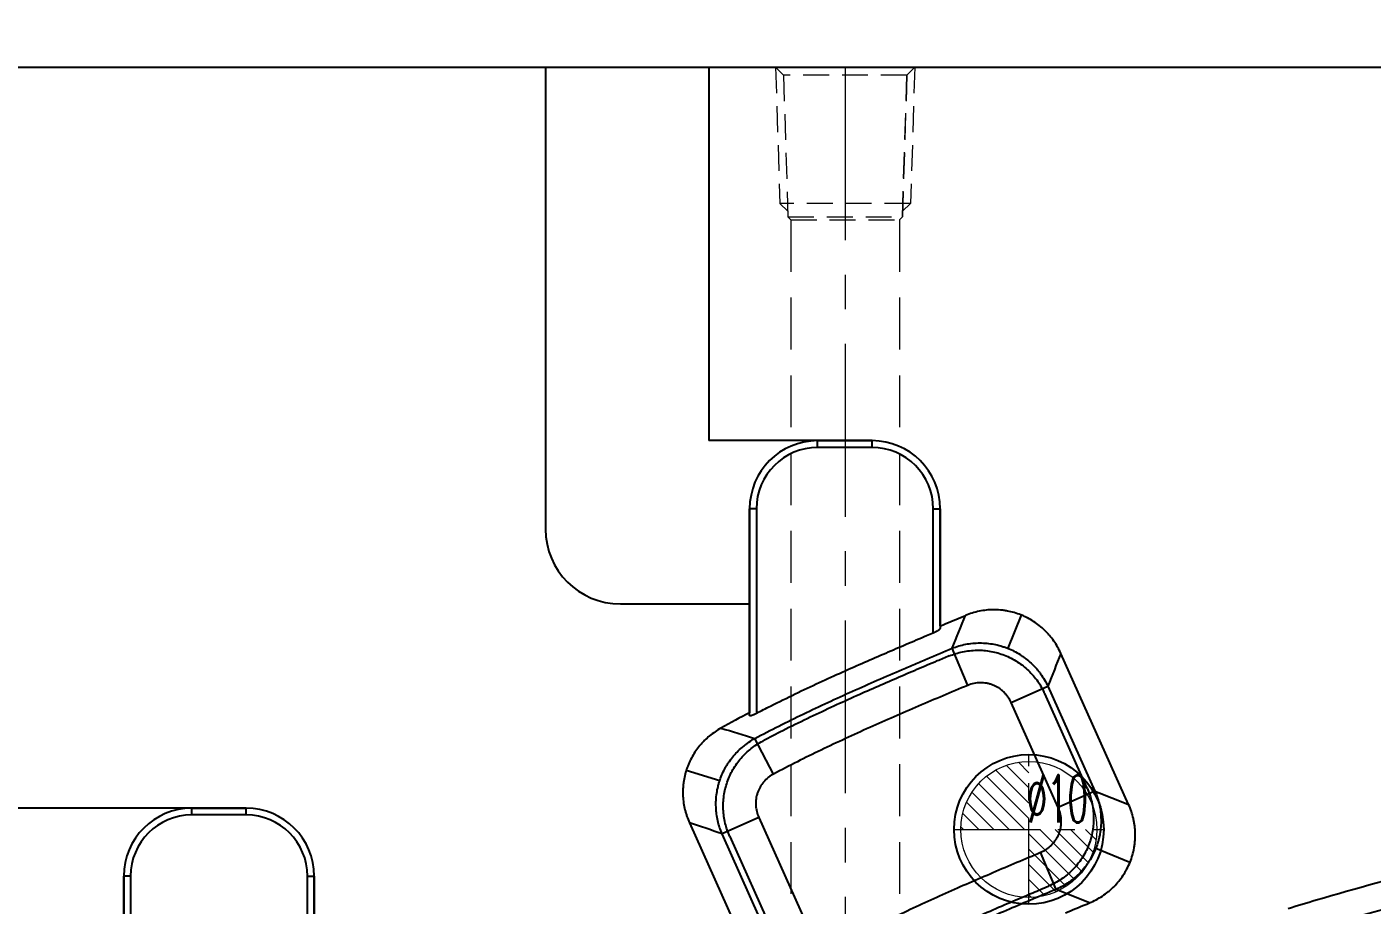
# Model space of a CAD drawing. Header units: millimetres. Extents: x 2519 to 3162, y 2051 to 2506.
# Drawn here: x 2673.3 to 2772.1, y 2328 to 2392.5 of the extents above; entities that cross this region are included whole.
import ezdxf
from ezdxf.enums import TextEntityAlignment as Align
from ezdxf.lldxf.tags import DXFTag

# ---------------------------------------------------------------- set-up
doc = ezdxf.new("R2010")
doc.units = ezdxf.units.MM
doc.linetypes.add('CENTER', pattern=[50.8, 31.75, -6.35, 6.35, -6.35])
doc.linetypes.add('HIDDEN', pattern=[9.525, 6.35, -3.175])
doc.layers.add('20', color=7, linetype='Continuous', true_color=0xffffff)
for name, color, linetype, lineweight in [('cool', 153, 'HIDDEN', 9), ('dim', 82, 'Continuous', 9), ('epin', 13, 'Continuous', 9)]:
    doc.layers.add(name, color=color, linetype=linetype, lineweight=lineweight)
doc.styles.add('Capful-A', font='')
doc.styles.add('TXT05', font='txt.shx', dxfattribs={"width": 0.5, "bigfont": 'gbcbig.shx'})
doc.styles.get('Capful-A').set_extended_font_data('Microsoft YaHei')
tags = doc.linetypes.add('DASHED', pattern=[25.72, 12.86, -12.86]).pattern_tags.tags
tags[6:7] = [DXFTag(74, 4), DXFTag(75, 0), DXFTag(340, '0'), DXFTag(46, 0.0), DXFTag(50, 0.0), DXFTag(44, 0.0), DXFTag(45, 0.0)]
tags[4:5] = [DXFTag(74, 4), DXFTag(75, 0), DXFTag(340, '0'), DXFTag(46, 0.0), DXFTag(50, 0.0), DXFTag(44, 0.0), DXFTag(45, 0.0)]
doc.dimstyles.new('Capful-A-2.5', dxfattribs={"dimscale": 2.5, "dimtxt": 2.5, "dimasz": 2.5, "dimexe": 1.5, "dimexo": 1, "dimgap": 1.5, "dimtad": 0, "dimdsep": 46, "dimtxsty": 'Capful-A', "dimcen": 0, "dimclrt": 2, "dimazin": 2, "dimtfac": 1, "dimtmove": 0, "dimatfit": 3, "dimfxl": 0, "dimtolj": 1, "dimtzin": 0, "dimarcsym": 0})

# ---------------------------------------------------------------- blocks, each defined once
blk = doc.blocks.new('cool_jt_f11')
at = {"layer": 'cool', "ltscale": 0.3}
for p, q in [((0, 5.114), (0.581, 4.533)), ((0, 5.114), (10, 4.802)), ((0.581, 4.533), (0.581, -4.533)), ((11, 4.207), (0.581, 4.533)), ((0.581, 4.533), (11, 4.207)), ((10, 4.802), (10.581, 4.221)), ((10, 4.802), (10, -4.802)), ((11.207, 4), (11, 4.207)), ((11, -4.207), (11, 4.207)), ((11.207, -4), (11.207, 4)), ((0.581, -4.533), (0, -5.114)), ((0, -5.114), (10, -4.802)), ((0.581, -4.533), (11, -4.207)), ((10, -4.802), (10.581, -4.22)), ((11, -4.207), (11.207, -4))]:
    blk.add_line(p, q, dxfattribs=at)
blk = doc.blocks.new('SL')
at = {"layer": 'cool', "color": 1, "linetype": 'CENTER', "lineweight": 18, "ltscale": 0.4}
blk.add_line((0, 220), (0, 0), dxfattribs=at)
at = {"layer": 'cool', "lineweight": 18, "ltscale": 0.6}
for p, q in [((-4, 208.79), (-4, 11.21)), ((4, 208.79), (4, 11.21))]:
    blk.add_line(p, q, dxfattribs=at)
at = {"layer": 'cool', "lineweight": 18, "ltscale": 0.6, "rotation": 270}
blk.add_blockref('cool_jt_f11', (0, 220), dxfattribs=at)
blk = doc.blocks.new('epin_ejp_10')
at = {"layer": 'epin'}
h = blk.add_hatch(dxfattribs=at)
h.set_pattern_fill('_ANSI31', color=123, scale=0.25, angle=90)
h.set_pattern_definition([(135, (-3738.4753, 4034.3883), (-0.56126601, -0.56126601), [])])
h.paths.add_polyline_path([(0, 5, 0.414214), (-5, 0), (0, 0)])
h.paths.add_polyline_path([(5, 0), (0, 0), (0, -5, 0.414214)])
at = {"layer": 'epin', "color": 1, "linetype": 'CENTER', "ltscale": 0.2}
for p, q in [((0, -5.5), (0, 5.5)), ((-5.5, 0), (5.5, 0))]:
    blk.add_line(p, q, dxfattribs=at)
at = {"layer": 'epin'}
blk.add_circle((0, 0), 5, dxfattribs=at)
at = {"layer": 'epin', "color": 6, "style": 'TXT05', "width": 0.5}
blk.add_text('%%c10', height=3.5, dxfattribs=at).set_placement((2.096, 2.25), align=Align.MIDDLE)
blk = doc.blocks.new('*D199')
at = {"layer": 'Defpoints', "color": 0, "transparency": 16777216}
for p in [(2633.414, 2425.197), (2993.414, 2360.288), (2633.414, 2344.082)]:
    blk.add_point(p, dxfattribs=at)
at = {"layer": 'dim', "color": 0, "lineweight": -2, "transparency": 16777216}
for p, q in [((2633.414, 2345.332), (2633.414, 2426.447)), ((2993.414, 2361.537), (2993.414, 2426.447)), ((2638.414, 2425.197), (2805.362, 2425.197)), ((2988.414, 2425.197), (2821.466, 2425.197))]:
    blk.add_line(p, q, dxfattribs=at)
at = {"layer": 'dim', "color": 0, "transparency": 16777216}
for points in [[(2638.414, 2426.031), (2638.414, 2424.364), (2633.414, 2425.197)], [(2988.414, 2426.031), (2988.414, 2424.364), (2993.414, 2425.197)]]:
    blk.add_solid(points, dxfattribs=at)
at = {"layer": 'dim', "color": 2, "transparency": 16777216, "insert": (2813.414, 2425.197), "char_height": 6.25, "attachment_point": 5, "style": 'Capful-A', "bg_fill": 3, "box_fill_scale": 1.1, "bg_fill_color": 256, "bg_fill_true_color": 13158600, "bg_fill_transparency": 0}
blk.add_mtext('\\A1;360', dxfattribs=at)

msp = doc.modelspace()

# ---------------------------------------------------------------- linework, layer by layer
at = {"layer": '20', "color": 7, "linetype": 'Continuous'}
for p, q in [((2669.914, 2389.55), (2711.39, 2389.55)), ((2711.39, 2389.55), (2711.39, 2355.615)), ((2711.39, 2389.55), (2723.39, 2389.55)), ((2723.39, 2389.55), (2956.914, 2389.55)), ((2723.39, 2389.55), (2723.39, 2362.115)), ((2735.39, 2362.115), (2723.39, 2362.115)), ((2731.39, 2362.115), (2735.39, 2362.115)), ((2731.39, 2361.615), (2731.39, 2362.115)), ((2735.39, 2361.615), (2735.39, 2362.115)), ((2735.39, 2361.615), (2731.39, 2361.615)), ((2726.39, 2341.929), (2726.39, 2357.115)), ((2726.89, 2357.115), (2726.39, 2357.115)), ((2726.39, 2357.115), (2726.39, 2350.115)), ((2726.89, 2357.115), (2726.89, 2342.091)), ((2739.89, 2357.115), (2740.39, 2357.115)), ((2739.89, 2348.004), (2739.89, 2357.115)), ((2740.39, 2357.115), (2740.39, 2348.308)), ((2740.39, 2348.5), (2740.39, 2357.115)), ((2716.89, 2350.115), (2726.39, 2350.115)), ((2726.39, 2350.115), (2726.39, 2342.129)), ((2746.35, 2349.304), (2745.36, 2346.862)), ((2742.418, 2344.135), (2741.278, 2346.861)), ((2754.249, 2335.381), (2749.263, 2346.487)), ((2745.614, 2342.872), (2748.309, 2344.082)), ((2751.198, 2336.582), (2748.079, 2343.527)), ((2748.309, 2344.082), (2751.774, 2336.365)), ((2749.079, 2335.155), (2745.614, 2342.872)), ((2728.155, 2337.623), (2726.774, 2340.235)), ((2721.737, 2337.904), (2724.198, 2337.145)), ((2751.774, 2336.365), (2749.079, 2335.155)), ((2689.39, 2335.115), (2633.414, 2335.115)), ((2685.39, 2335.115), (2689.39, 2335.115)), ((2685.39, 2334.615), (2685.39, 2335.115)), ((2689.39, 2334.615), (2685.39, 2334.615)), ((2689.39, 2334.615), (2689.39, 2335.115)), ((2727.06, 2334.438), (2724.365, 2333.228)), ((2727.06, 2334.438), (2730.532, 2326.705)), ((2721.967, 2334.04), (2726.971, 2322.894)), ((2727.836, 2325.495), (2724.365, 2333.228)), ((2724.926, 2333.044), (2728.05, 2326.088)), ((2748.919, 2329.148), (2747.781, 2331.874)), ((2754.343, 2331.124), (2751.828, 2332.154)), ((2680.39, 2316.188), (2680.39, 2330.115)), ((2680.89, 2330.115), (2680.39, 2330.115)), ((2680.39, 2330.115), (2680.39, 2323.115)), ((2680.89, 2330.115), (2680.89, 2316.365)), ((2693.89, 2330.115), (2694.39, 2330.115)), ((2693.89, 2323.566), (2693.89, 2330.115)), ((2694.39, 2330.115), (2694.39, 2323.943)), ((2694.39, 2324.146), (2694.39, 2330.115))]:
    msp.add_line(p, q, dxfattribs=at)
at = {"layer": '20', "color": 8, "linetype": 'DASHED', "ltscale": 0.3}
msp.add_circle((2746.914, 2333.55), 5.5, dxfattribs=at)
at = {"layer": '20', "color": 7, "linetype": 'Continuous'}
for centre, radius, start, end in [((2731.39, 2357.115), 5, 90, 180), ((2731.39, 2357.115), 5, 90, 180), ((2735.39, 2357.115), 5, 0, 90), ((2735.39, 2357.115), 5, 0, 90), ((2731.39, 2357.115), 4.5, 90, 180), ((2735.39, 2357.115), 4.5, 0, 90), ((2716.89, 2355.615), 5.5, 180, 270), ((2685.39, 2330.115), 5, 90, 180), ((2685.39, 2330.115), 5, 90, 180), ((2685.39, 2330.115), 4.5, 90, 180), ((2689.39, 2330.115), 5, 0, 90), ((2689.39, 2330.115), 5, 0, 90), ((2689.39, 2330.115), 4.5, 0, 90)]:
    msp.add_arc(centre, radius, start, end, dxfattribs=at)
for points, knots in [([(2740.39, 2348.5), (2740.534, 2348.561), (2740.679, 2348.621), (2741.299, 2348.88), (2741.778, 2349.078), (2742.26, 2349.277)], [0, 0, 0, 0, 0.232772, 0.232772, 1, 1, 1, 1]), ([(2749.263, 2346.487), (2749.191, 2346.647), (2749.034, 2346.957), (2748.849, 2347.25), (2748.651, 2347.533), (2748.545, 2347.671), (2748.375, 2347.869), (2748.317, 2347.935), (2748.227, 2348.03), (2748.196, 2348.062), (2748.135, 2348.124), (2748.104, 2348.155), (2747.947, 2348.306), (2747.687, 2348.535), (2747.406, 2348.737), (2747.115, 2348.925), (2746.965, 2349.013), (2746.77, 2349.114), (2746.731, 2349.133), (2746.652, 2349.171), (2746.534, 2349.227), (2746.414, 2349.279), (2746.172, 2349.375), (2745.845, 2349.487), (2745.508, 2349.568), (2745.251, 2349.616), (2745.165, 2349.63), (2745.034, 2349.648), (2744.991, 2349.653), (2744.904, 2349.663), (2744.861, 2349.667), (2744.644, 2349.686), (2744.47, 2349.693), (2744.124, 2349.69), (2743.951, 2349.68), (2743.606, 2349.644), (2743.434, 2349.617), (2743.09, 2349.547), (2742.921, 2349.504), (2742.587, 2349.402), (2742.422, 2349.344), (2742.26, 2349.277)], [0, 0, 0, 0, 0.0625, 0.125, 0.125, 0.1875, 0.1875, 0.21875, 0.21875, 0.234375, 0.234375, 0.25, 0.25, 0.3125, 0.375, 0.375, 0.4375, 0.4375, 0.453125, 0.453125, 0.46875, 0.5, 0.5, 0.5625, 0.625, 0.625, 0.65625, 0.65625, 0.671875, 0.671875, 0.6875, 0.6875, 0.75, 0.75, 0.8125, 0.8125, 0.875, 0.875, 0.9375, 0.9375, 1, 1, 1, 1]), ([(2739.89, 2348.004), (2739.923, 2348.017), (2739.955, 2348.031), (2740.002, 2348.053), (2740.018, 2348.06), (2740.048, 2348.075), (2740.064, 2348.082), (2740.108, 2348.105), (2740.137, 2348.119), (2740.177, 2348.141), (2740.19, 2348.148), (2740.215, 2348.163), (2740.227, 2348.17), (2740.262, 2348.191), (2740.283, 2348.204), (2740.311, 2348.224), (2740.319, 2348.23), (2740.335, 2348.242), (2740.343, 2348.248), (2740.363, 2348.266), (2740.373, 2348.276), (2740.383, 2348.29), (2740.386, 2348.294), (2740.39, 2348.302), (2740.39, 2348.306), (2740.39, 2348.309)], [0, 0, 0, 0, 0.125, 0.125, 0.1875, 0.1875, 0.25, 0.25, 0.375, 0.375, 0.4375, 0.4375, 0.5, 0.5, 0.625, 0.625, 0.6875, 0.6875, 0.75, 0.75, 0.875, 0.875, 0.9375, 0.9375, 1, 1, 1, 1]), ([(2726.89, 2342.091), (2727.237, 2342.269), (2727.581, 2342.444), (2729.155, 2343.236), (2730.351, 2343.807), (2732.657, 2344.874), (2733.767, 2345.37), (2735.362, 2346.068), (2735.883, 2346.294), (2736.898, 2346.731), (2737.391, 2346.942), (2738.389, 2347.368), (2738.892, 2347.582), (2739.562, 2347.865), (2739.726, 2347.934), (2739.89, 2348.004)], [0, 0, 0, 0, 0.07014, 0.07014, 0.324055, 0.324055, 0.577971, 0.577971, 0.704929, 0.704929, 0.831887, 0.831887, 0.958845, 0.958845, 1, 1, 1, 1]), ([(2741.278, 2346.861), (2741.441, 2346.926), (2741.605, 2346.982), (2741.936, 2347.08), (2742.271, 2347.161), (2742.614, 2347.211), (2742.873, 2347.236), (2742.96, 2347.243), (2743.135, 2347.251), (2743.222, 2347.254), (2743.483, 2347.254), (2743.829, 2347.238), (2744.171, 2347.19), (2744.511, 2347.126), (2744.681, 2347.086), (2744.891, 2347.025), (2744.933, 2347.013), (2745.016, 2346.986), (2745.141, 2346.946), (2745.263, 2346.901), (2745.505, 2346.805), (2745.82, 2346.663), (2746.122, 2346.492), (2746.342, 2346.352), (2746.415, 2346.304), (2746.558, 2346.203), (2746.628, 2346.151), (2746.835, 2345.991), (2747.098, 2345.766), (2747.339, 2345.518), (2747.51, 2345.323), (2747.594, 2345.224), (2747.674, 2345.121), (2747.727, 2345.052), (2747.753, 2345.016), (2747.882, 2344.84), (2748.073, 2344.548), (2748.235, 2344.24), (2748.309, 2344.082)], [0, 0, 0, 0, 0.0625, 0.0625, 0.125, 0.1875, 0.1875, 0.21875, 0.21875, 0.25, 0.25, 0.3125, 0.375, 0.375, 0.4375, 0.4375, 0.453125, 0.453125, 0.46875, 0.5, 0.5, 0.5625, 0.625, 0.625, 0.65625, 0.65625, 0.6875, 0.6875, 0.75, 0.8125, 0.8125, 0.84375, 0.859375, 0.859375, 0.875, 0.875, 0.9375, 1, 1, 1, 1]), ([(2726.774, 2340.235), (2727.362, 2340.546), (2727.953, 2340.85), (2729.14, 2341.448), (2729.736, 2341.742), (2731.532, 2342.607), (2732.739, 2343.164), (2734.559, 2343.979), (2735.167, 2344.247), (2736.386, 2344.779), (2736.996, 2345.042), (2737.912, 2345.435), (2738.218, 2345.566), (2738.829, 2345.827), (2739.135, 2345.957), (2740.053, 2346.346), (2740.665, 2346.604), (2741.278, 2346.861)], [0, 0, 0, 0, 0.125, 0.125, 0.25, 0.25, 0.5, 0.5, 0.625, 0.625, 0.75, 0.75, 0.8125, 0.8125, 0.875, 0.875, 1, 1, 1, 1]), ([(2741.061, 2346.296), (2740.768, 2346.173), (2740.477, 2346.051), (2739.683, 2345.715), (2739.183, 2345.503), (2738.189, 2345.078), (2737.697, 2344.868), (2736.688, 2344.433), (2736.171, 2344.209), (2734.59, 2343.516), (2733.492, 2343.027), (2731.219, 2341.974), (2730.042, 2341.412), (2728.344, 2340.558), (2727.85, 2340.305), (2727.351, 2340.044)], [0, 0, 0, 0, 0.068837, 0.068837, 0.188113, 0.188113, 0.307388, 0.307388, 0.426664, 0.426664, 0.665216, 0.665216, 0.903767, 0.903767, 1, 1, 1, 1]), ([(2741.061, 2346.296), (2741.382, 2346.43), (2741.71, 2346.531), (2742.216, 2346.638), (2742.388, 2346.666), (2742.735, 2346.705), (2742.912, 2346.716), (2743.437, 2346.724), (2743.783, 2346.696), (2744.468, 2346.572), (2744.81, 2346.475), (2745.458, 2346.219), (2745.768, 2346.061), (2746.209, 2345.778), (2746.353, 2345.675), (2746.628, 2345.458), (2746.759, 2345.343), (2747.135, 2344.982), (2747.362, 2344.717), (2747.765, 2344.144), (2747.936, 2343.844), (2748.079, 2343.527)], [0, 0, 0, 0, 0.123775, 0.123775, 0.186477, 0.186477, 0.249179, 0.249179, 0.374584, 0.374584, 0.499989, 0.499989, 0.625394, 0.625394, 0.688096, 0.688096, 0.750798, 0.750798, 0.876203, 0.876203, 1, 1, 1, 1]), ([(2745.614, 2342.872), (2745.581, 2342.945), (2745.509, 2343.087), (2745.424, 2343.222), (2745.355, 2343.32), (2745.331, 2343.352), (2745.282, 2343.415), (2745.257, 2343.446), (2745.18, 2343.536), (2745.072, 2343.651), (2744.952, 2343.755), (2744.859, 2343.829), (2744.827, 2343.853), (2744.762, 2343.899), (2744.729, 2343.922), (2744.629, 2343.986), (2744.491, 2344.065), (2744.348, 2344.13), (2744.237, 2344.174), (2744.2, 2344.187), (2744.125, 2344.213), (2744.087, 2344.225), (2743.971, 2344.258), (2743.894, 2344.276), (2743.738, 2344.304), (2743.582, 2344.324), (2743.424, 2344.33), (2743.305, 2344.328), (2743.265, 2344.327), (2743.185, 2344.322), (2743.145, 2344.318), (2743.027, 2344.305), (2742.949, 2344.292), (2742.717, 2344.244), (2742.566, 2344.197), (2742.418, 2344.135)], [0, 0, 0, 0, 0.0625, 0.125, 0.125, 0.15625, 0.15625, 0.1875, 0.1875, 0.25, 0.3125, 0.3125, 0.34375, 0.34375, 0.375, 0.375, 0.4375, 0.5, 0.5, 0.53125, 0.53125, 0.5625, 0.5625, 0.625, 0.625, 0.6875, 0.75, 0.75, 0.78125, 0.78125, 0.8125, 0.8125, 0.875, 0.875, 1, 1, 1, 1]), ([(2742.418, 2344.135), (2741.815, 2343.883), (2741.213, 2343.629), (2740.009, 2343.119), (2739.408, 2342.862), (2738.207, 2342.347), (2737.607, 2342.088), (2736.409, 2341.566), (2735.811, 2341.302), (2734.021, 2340.501), (2732.834, 2339.954), (2731.068, 2339.104), (2730.481, 2338.816), (2729.314, 2338.228), (2728.733, 2337.929), (2728.155, 2337.623)], [0, 0, 0, 0, 0.125, 0.125, 0.25, 0.25, 0.375, 0.375, 0.5, 0.5, 0.75, 0.75, 0.875, 0.875, 1, 1, 1, 1]), ([(2726.39, 2341.93), (2726.39, 2341.923), (2726.394, 2341.919), (2726.404, 2341.914), (2726.408, 2341.913), (2726.419, 2341.912), (2726.431, 2341.912), (2726.446, 2341.913), (2726.458, 2341.915), (2726.462, 2341.916), (2726.471, 2341.918), (2726.476, 2341.919), (2726.5, 2341.925), (2726.522, 2341.931), (2726.552, 2341.941), (2726.558, 2341.943), (2726.571, 2341.948), (2726.577, 2341.95), (2726.597, 2341.957), (2726.624, 2341.967), (2726.651, 2341.979), (2726.68, 2341.991), (2726.695, 2341.997), (2726.739, 2342.017), (2726.769, 2342.03), (2726.814, 2342.052), (2726.829, 2342.06), (2726.86, 2342.075), (2726.875, 2342.083), (2726.89, 2342.091)], [0, 0, 0, 0, 0.125, 0.125, 0.1875, 0.1875, 0.25, 0.3125, 0.3125, 0.34375, 0.34375, 0.375, 0.375, 0.5, 0.5, 0.53125, 0.53125, 0.5625, 0.5625, 0.625, 0.6875, 0.6875, 0.75, 0.75, 0.875, 0.875, 0.9375, 0.9375, 1, 1, 1, 1]), ([(2724.282, 2340.996), (2724.134, 2340.914), (2723.847, 2340.737), (2723.446, 2340.437), (2723.198, 2340.212), (2723.019, 2340.035), (2722.96, 2339.974), (2722.875, 2339.881), (2722.846, 2339.85), (2722.79, 2339.786), (2722.763, 2339.754), (2722.628, 2339.592), (2722.425, 2339.325), (2722.248, 2339.042), (2722.085, 2338.75), (2722.01, 2338.6), (2721.925, 2338.407), (2721.908, 2338.369), (2721.876, 2338.29), (2721.86, 2338.251), (2721.814, 2338.133), (2721.786, 2338.054), (2721.706, 2337.815), (2721.616, 2337.493), (2721.555, 2337.164), (2721.522, 2336.915), (2721.508, 2336.79), (2721.498, 2336.663), (2721.493, 2336.579), (2721.491, 2336.537), (2721.482, 2336.325), (2721.483, 2336.157), (2721.501, 2335.823), (2721.535, 2335.49), (2721.599, 2335.161), (2721.658, 2334.916), (2721.68, 2334.835), (2721.727, 2334.672), (2721.753, 2334.591), (2721.835, 2334.352), (2721.897, 2334.194), (2721.967, 2334.04)], [0, 0, 0, 0, 0.0625, 0.125, 0.1875, 0.1875, 0.21875, 0.21875, 0.234375, 0.234375, 0.25, 0.25, 0.3125, 0.375, 0.375, 0.4375, 0.4375, 0.453125, 0.453125, 0.46875, 0.46875, 0.5, 0.5, 0.5625, 0.625, 0.625, 0.65625, 0.671875, 0.671875, 0.6875, 0.6875, 0.75, 0.75, 0.8125, 0.875, 0.875, 0.90625, 0.90625, 0.9375, 0.9375, 1, 1, 1, 1]), ([(2724.365, 2333.228), (2724.297, 2333.385), (2724.237, 2333.543), (2724.133, 2333.864), (2724.044, 2334.188), (2723.985, 2334.52), (2723.952, 2334.772), (2723.942, 2334.857), (2723.932, 2334.984), (2723.929, 2335.027), (2723.923, 2335.112), (2723.921, 2335.154), (2723.913, 2335.366), (2723.916, 2335.704), (2723.95, 2336.04), (2723.999, 2336.374), (2724.031, 2336.54), (2724.081, 2336.747), (2724.092, 2336.788), (2724.114, 2336.871), (2724.149, 2336.994), (2724.187, 2337.115), (2724.27, 2337.356), (2724.394, 2337.67), (2724.546, 2337.971), (2724.671, 2338.192), (2724.737, 2338.301), (2724.806, 2338.409), (2724.853, 2338.48), (2724.877, 2338.515), (2724.999, 2338.69), (2725.205, 2338.959), (2725.547, 2339.33), (2725.83, 2339.585), (2725.996, 2339.718), (2726.063, 2339.77), (2726.097, 2339.796), (2726.199, 2339.873), (2726.268, 2339.922), (2726.48, 2340.065), (2726.625, 2340.153), (2726.774, 2340.235)], [0, 0, 0, 0, 0.0625, 0.0625, 0.125, 0.1875, 0.1875, 0.21875, 0.21875, 0.234375, 0.234375, 0.25, 0.25, 0.3125, 0.375, 0.375, 0.4375, 0.4375, 0.453125, 0.453125, 0.46875, 0.5, 0.5, 0.5625, 0.625, 0.625, 0.65625, 0.671875, 0.671875, 0.6875, 0.6875, 0.75, 0.8125, 0.875, 0.890625, 0.890625, 0.90625, 0.90625, 0.9375, 0.9375, 1, 1, 1, 1]), ([(2859.992, 2341.031), (2859.882, 2341.027), (2853.193, 2340.803), (2837.408, 2340.063), (2812.708, 2337.779), (2788.752, 2333.757), (2773.202, 2329.911), (2766.652, 2327.935), (2765.963, 2327.723)], [0, 0, 0, 0, 0.003461, 0.211308, 0.498597, 0.785885, 0.977411, 1, 1, 1, 1]), ([(2724.926, 2333.044), (2724.788, 2333.355), (2724.68, 2333.673), (2724.561, 2334.164), (2724.529, 2334.331), (2724.48, 2334.669), (2724.464, 2334.841), (2724.439, 2335.354), (2724.455, 2335.693), (2724.551, 2336.366), (2724.632, 2336.704), (2724.855, 2337.348), (2724.996, 2337.657), (2725.337, 2338.248), (2725.539, 2338.53), (2725.984, 2339.044), (2726.23, 2339.278), (2726.765, 2339.701), (2727.05, 2339.886), (2727.351, 2340.044)], [0, 0, 0, 0, 0.123819, 0.123819, 0.186523, 0.186523, 0.249227, 0.249227, 0.374635, 0.374635, 0.500043, 0.500043, 0.62545, 0.62545, 0.750858, 0.750858, 0.876266, 0.876266, 1, 1, 1, 1]), ([(2860.06, 2339.022), (2856.117, 2338.891), (2852.175, 2338.729), (2846.265, 2338.427), (2844.296, 2338.316), (2840.358, 2338.073), (2838.389, 2337.941), (2832.488, 2337.509), (2828.558, 2337.173), (2822.67, 2336.586), (2819.729, 2336.272), (2816.79, 2335.924), (2814.832, 2335.685), (2813.853, 2335.561), (2808.963, 2334.924), (2805.061, 2334.35), (2799.225, 2333.386), (2796.311, 2332.878), (2792.919, 2332.238), (2791.467, 2331.953), (2790.5, 2331.761), (2790.016, 2331.664), (2788.566, 2331.368), (2787.601, 2331.167), (2785.672, 2330.754), (2784.709, 2330.543), (2781.824, 2329.895), (2779.905, 2329.443), (2776.079, 2328.492), (2774.172, 2327.993), (2771.321, 2327.206), (2770.373, 2326.938), (2768.479, 2326.386), (2767.533, 2326.103), (2766.59, 2325.813)], [0, 0, 0, 0, 0.125, 0.125, 0.1875, 0.1875, 0.25, 0.25, 0.375, 0.375, 0.4375, 0.46875, 0.46875, 0.5, 0.5, 0.625, 0.625, 0.6875, 0.71875, 0.734375, 0.734375, 0.75, 0.75, 0.78125, 0.78125, 0.8125, 0.8125, 0.875, 0.875, 0.9375, 0.9375, 0.96875, 0.96875, 1, 1, 1, 1]), ([(2766.685, 2325.463), (2768.569, 2326.043), (2770.46, 2326.593), (2773.309, 2327.378), (2774.26, 2327.634), (2776.166, 2328.133), (2777.121, 2328.376), (2779.033, 2328.851), (2779.99, 2329.083), (2781.908, 2329.537), (2782.867, 2329.758), (2784.79, 2330.191), (2785.752, 2330.402), (2787.679, 2330.815), (2789.607, 2331.217), (2791.54, 2331.601), (2793.474, 2331.975), (2794.443, 2332.157), (2797.35, 2332.691), (2799.291, 2333.029), (2803.179, 2333.671), (2805.126, 2333.974), (2809.024, 2334.549), (2810.976, 2334.819), (2814.884, 2335.329), (2816.839, 2335.569), (2820.754, 2336.017), (2822.714, 2336.226), (2825.655, 2336.519), (2826.635, 2336.614), (2828.597, 2336.795), (2829.579, 2336.883), (2832.523, 2337.136), (2834.487, 2337.292), (2838.417, 2337.579), (2840.383, 2337.711), (2844.316, 2337.954), (2846.283, 2338.064), (2850.219, 2338.266), (2852.187, 2338.356), (2856.124, 2338.521), (2858.093, 2338.594), (2860.062, 2338.659)], [0, 0, 0, 0, 0.0625, 0.0625, 0.09375, 0.09375, 0.125, 0.125, 0.15625, 0.15625, 0.1875, 0.1875, 0.21875, 0.21875, 0.25, 0.28125, 0.28125, 0.3125, 0.3125, 0.375, 0.375, 0.4375, 0.4375, 0.5, 0.5, 0.5625, 0.5625, 0.625, 0.625, 0.65625, 0.65625, 0.6875, 0.6875, 0.75, 0.75, 0.8125, 0.8125, 0.875, 0.875, 0.9375, 0.9375, 1, 1, 1, 1]), ([(2728.155, 2337.623), (2728.086, 2337.587), (2728.019, 2337.547), (2727.921, 2337.483), (2727.889, 2337.461), (2727.826, 2337.416), (2727.795, 2337.392), (2727.643, 2337.271), (2727.532, 2337.164), (2727.381, 2336.989), (2727.334, 2336.928), (2727.266, 2336.833), (2727.244, 2336.801), (2727.203, 2336.735), (2727.182, 2336.702), (2727.086, 2336.534), (2727.023, 2336.394), (2726.96, 2336.212), (2726.948, 2336.175), (2726.927, 2336.1), (2726.917, 2336.062), (2726.889, 2335.949), (2726.875, 2335.873), (2726.843, 2335.644), (2726.836, 2335.49), (2726.844, 2335.316), (2726.846, 2335.297), (2726.848, 2335.258), (2726.85, 2335.238), (2726.856, 2335.18), (2726.86, 2335.142), (2726.877, 2335.027), (2726.892, 2334.951), (2726.946, 2334.727), (2726.996, 2334.581), (2727.06, 2334.438)], [0, 0, 0, 0, 0.0625, 0.0625, 0.09375, 0.09375, 0.125, 0.125, 0.25, 0.25, 0.3125, 0.3125, 0.34375, 0.34375, 0.375, 0.375, 0.5, 0.5, 0.53125, 0.53125, 0.5625, 0.5625, 0.625, 0.625, 0.75, 0.75, 0.765625, 0.765625, 0.78125, 0.78125, 0.8125, 0.8125, 0.875, 0.875, 1, 1, 1, 1]), ([(2766.975, 2324.534), (2770.734, 2325.691), (2774.523, 2326.728), (2779.289, 2327.912), (2781.198, 2328.375), (2784.07, 2329.037), (2785.989, 2329.458), (2787.431, 2329.767), (2787.912, 2329.868), (2788.874, 2330.069), (2789.355, 2330.168), (2791.763, 2330.658), (2793.692, 2331.03), (2797.555, 2331.739), (2799.49, 2332.076), (2805.302, 2333.034), (2809.187, 2333.605), (2815.03, 2334.367), (2816.98, 2334.605), (2819.909, 2334.941), (2820.886, 2335.049), (2822.84, 2335.258), (2825.772, 2335.56), (2828.708, 2335.831), (2832.624, 2336.168), (2834.583, 2336.323), (2838.503, 2336.61), (2840.464, 2336.742), (2844.387, 2336.983), (2846.35, 2337.093), (2852.237, 2337.394), (2856.164, 2337.556), (2860.093, 2337.687)], [0, 0, 0, 0, 0.125, 0.125, 0.15625, 0.1875, 0.21875, 0.21875, 0.234375, 0.234375, 0.25, 0.25, 0.3125, 0.3125, 0.375, 0.375, 0.5, 0.5, 0.5625, 0.5625, 0.59375, 0.59375, 0.625, 0.6875, 0.6875, 0.75, 0.75, 0.8125, 0.8125, 0.875, 0.875, 1, 1, 1, 1]), ([(2751.198, 2336.582), (2751.344, 2336.254), (2751.456, 2335.917), (2751.576, 2335.397), (2751.608, 2335.22), (2751.654, 2334.861), (2751.669, 2334.679), (2751.684, 2334.138), (2751.658, 2333.781), (2751.534, 2333.071), (2751.435, 2332.718), (2751.172, 2332.05), (2751.007, 2331.73), (2750.611, 2331.122), (2750.383, 2330.841), (2749.878, 2330.33), (2749.598, 2330.097), (2749.001, 2329.695), (2748.687, 2329.526), (2748.356, 2329.386)], [0, 0, 0, 0, 0.123767, 0.123767, 0.18647, 0.18647, 0.249174, 0.249174, 0.374581, 0.374581, 0.499988, 0.499988, 0.625395, 0.625395, 0.750802, 0.750802, 0.876209, 0.876209, 1, 1, 1, 1]), ([(2751.774, 2336.365), (2751.845, 2336.199), (2751.908, 2336.031), (2752.016, 2335.69), (2752.062, 2335.518), (2752.136, 2335.169), (2752.165, 2334.993), (2752.19, 2334.769), (2752.195, 2334.725), (2752.202, 2334.635), (2752.206, 2334.59), (2752.214, 2334.454), (2752.218, 2334.364), (2752.222, 2334.095), (2752.21, 2333.738), (2752.163, 2333.383), (2752.114, 2333.119), (2752.087, 2332.987), (2752.055, 2332.855), (2752.032, 2332.768), (2752.02, 2332.724), (2751.958, 2332.507), (2751.9, 2332.337), (2751.768, 2332.004), (2751.695, 2331.841), (2751.532, 2331.522), (2751.442, 2331.367), (2751.32, 2331.177), (2751.295, 2331.139), (2751.244, 2331.064), (2751.167, 2330.953), (2751.086, 2330.845), (2750.919, 2330.634), (2750.683, 2330.365), (2750.423, 2330.12), (2750.218, 2329.945), (2750.148, 2329.888), (2750.005, 2329.778), (2749.932, 2329.724), (2749.711, 2329.57), (2749.406, 2329.38), (2749.085, 2329.22), (2748.919, 2329.148)], [0, 0, 0, 0, 0.0625, 0.0625, 0.125, 0.125, 0.1875, 0.1875, 0.203125, 0.203125, 0.21875, 0.21875, 0.25, 0.25, 0.3125, 0.375, 0.375, 0.40625, 0.421875, 0.421875, 0.4375, 0.4375, 0.5, 0.5, 0.5625, 0.5625, 0.625, 0.625, 0.640625, 0.640625, 0.65625, 0.6875, 0.6875, 0.75, 0.8125, 0.8125, 0.84375, 0.84375, 0.875, 0.875, 0.9375, 1, 1, 1, 1]), ([(2860.125, 2336.714), (2852.457, 2336.459), (2837.84, 2335.747), (2817.058, 2333.806), (2798.463, 2331.069), (2782.075, 2327.734), (2771.941, 2325.043), (2767.272, 2323.608)], [0, 0, 0, 0, 0.244656, 0.466614, 0.665581, 0.844046, 1, 1, 1, 1]), ([(2767.272, 2323.608), (2771.021, 2324.76), (2774.8, 2325.795), (2779.552, 2326.975), (2780.504, 2327.205), (2782.41, 2327.656), (2784.319, 2328.095), (2786.233, 2328.515), (2787.671, 2328.823), (2788.15, 2328.924), (2789.109, 2329.124), (2789.589, 2329.223), (2791.99, 2329.711), (2793.913, 2330.082), (2797.766, 2330.788), (2799.695, 2331.124), (2805.491, 2332.079), (2809.365, 2332.647), (2815.191, 2333.406), (2817.136, 2333.644), (2820.056, 2333.978), (2821.03, 2334.086), (2822.979, 2334.294), (2825.903, 2334.595), (2828.83, 2334.865), (2832.735, 2335.2), (2834.688, 2335.355), (2838.597, 2335.641), (2840.553, 2335.772), (2844.465, 2336.013), (2846.421, 2336.123), (2852.292, 2336.423), (2856.208, 2336.584), (2860.125, 2336.714)], [0, 0, 0, 0, 0.125, 0.125, 0.15625, 0.15625, 0.1875, 0.21875, 0.21875, 0.234375, 0.234375, 0.25, 0.25, 0.3125, 0.3125, 0.375, 0.375, 0.5, 0.5, 0.5625, 0.5625, 0.59375, 0.59375, 0.625, 0.6875, 0.6875, 0.75, 0.75, 0.8125, 0.8125, 0.875, 0.875, 1, 1, 1, 1]), ([(2751.364, 2328.152), (2751.533, 2328.221), (2751.861, 2328.375), (2752.171, 2328.559), (2752.472, 2328.758), (2752.618, 2328.866), (2752.794, 2329.009), (2752.829, 2329.038), (2752.898, 2329.098), (2752.932, 2329.128), (2753.034, 2329.22), (2753.1, 2329.282), (2753.292, 2329.475), (2753.534, 2329.742), (2753.748, 2330.033), (2753.898, 2330.259), (2753.946, 2330.336), (2754.015, 2330.454), (2754.038, 2330.493), (2754.082, 2330.573), (2754.104, 2330.613), (2754.209, 2330.815), (2754.285, 2330.98), (2754.419, 2331.315), (2754.477, 2331.485), (2754.577, 2331.832), (2754.618, 2332.009), (2754.658, 2332.233), (2754.665, 2332.278), (2754.679, 2332.369), (2754.698, 2332.504), (2754.712, 2332.639), (2754.732, 2332.91), (2754.741, 2333.27), (2754.714, 2333.631), (2754.685, 2333.856), (2754.679, 2333.901), (2754.665, 2333.991), (2754.658, 2334.036), (2754.634, 2334.171), (2754.616, 2334.261), (2754.555, 2334.527), (2754.457, 2334.876), (2754.324, 2335.214), (2754.249, 2335.381)], [0, 0, 0, 0, 0.0625, 0.125, 0.125, 0.1875, 0.1875, 0.203125, 0.203125, 0.21875, 0.21875, 0.25, 0.25, 0.3125, 0.375, 0.375, 0.40625, 0.40625, 0.421875, 0.421875, 0.4375, 0.4375, 0.5, 0.5, 0.5625, 0.5625, 0.625, 0.625, 0.640625, 0.640625, 0.65625, 0.6875, 0.6875, 0.75, 0.8125, 0.8125, 0.828125, 0.828125, 0.84375, 0.84375, 0.875, 0.875, 0.9375, 1, 1, 1, 1]), ([(2747.781, 2331.874), (2747.858, 2331.906), (2748.006, 2331.977), (2748.147, 2332.062), (2748.25, 2332.13), (2748.284, 2332.154), (2748.35, 2332.204), (2748.382, 2332.229), (2748.477, 2332.308), (2748.598, 2332.418), (2748.707, 2332.54), (2748.784, 2332.636), (2748.822, 2332.685), (2748.858, 2332.735), (2748.881, 2332.769), (2748.893, 2332.786), (2748.949, 2332.873), (2749.032, 2333.014), (2749.133, 2333.237), (2749.185, 2333.393), (2749.213, 2333.492), (2749.219, 2333.512), (2749.229, 2333.552), (2749.244, 2333.612), (2749.256, 2333.673), (2749.277, 2333.794), (2749.297, 2333.956), (2749.3, 2334.119), (2749.297, 2334.242), (2749.295, 2334.283), (2749.29, 2334.345), (2749.288, 2334.366), (2749.284, 2334.407), (2749.282, 2334.427), (2749.268, 2334.529), (2749.239, 2334.69), (2749.173, 2334.926), (2749.113, 2335.079), (2749.079, 2335.155)], [0, 0, 0, 0, 0.0625, 0.125, 0.125, 0.15625, 0.15625, 0.1875, 0.1875, 0.25, 0.3125, 0.3125, 0.34375, 0.359375, 0.359375, 0.375, 0.375, 0.4375, 0.5, 0.5625, 0.5625, 0.578125, 0.578125, 0.59375, 0.625, 0.625, 0.6875, 0.75, 0.75, 0.78125, 0.78125, 0.796875, 0.796875, 0.8125, 0.8125, 0.875, 0.9375, 1, 1, 1, 1]), ([(2733.943, 2325.545), (2735.063, 2326.147), (2736.195, 2326.72), (2737.908, 2327.547), (2738.482, 2327.818), (2739.633, 2328.35), (2740.21, 2328.612), (2741.368, 2329.129), (2741.948, 2329.384), (2743.111, 2329.89), (2743.694, 2330.141), (2744.86, 2330.64), (2745.443, 2330.889), (2746.611, 2331.384), (2747.196, 2331.63), (2747.781, 2331.874)], [0, 0, 0, 0, 0.25, 0.25, 0.375, 0.375, 0.5, 0.5, 0.625, 0.625, 0.75, 0.75, 0.875, 0.875, 1, 1, 1, 1]), ([(2735.51, 2323.528), (2737.743, 2324.713), (2739.969, 2325.752), (2742.717, 2326.972), (2743.285, 2327.221), (2744.412, 2327.71), (2744.971, 2327.95), (2746.088, 2328.427), (2746.646, 2328.665), (2747.589, 2329.064), (2747.972, 2329.225), (2748.356, 2329.386)], [0, 0, 0, 0, 0.508585, 0.508585, 0.642052, 0.642052, 0.775519, 0.775519, 0.908986, 0.908986, 1, 1, 1, 1]), ([(2748.919, 2329.148), (2748.345, 2328.908), (2747.772, 2328.667), (2746.626, 2328.181), (2746.053, 2327.938), (2744.909, 2327.447), (2744.338, 2327.201), (2743.197, 2326.705), (2742.627, 2326.455), (2741.49, 2325.948), (2740.923, 2325.691), (2739.793, 2325.17), (2739.23, 2324.905), (2737.549, 2324.094), (2736.439, 2323.533), (2735.342, 2322.943)], [0, 0, 0, 0, 0.125, 0.125, 0.25, 0.25, 0.375, 0.375, 0.5, 0.5, 0.625, 0.625, 0.75, 0.75, 1, 1, 1, 1]), ([(2749.602, 2327.422), (2749.66, 2327.446), (2749.718, 2327.471), (2750.304, 2327.715), (2750.833, 2327.934), (2751.364, 2328.152)], [0, 0, 0, 0, 0.099417, 0.099417, 1, 1, 1, 1])]:
    msp.add_open_spline(points, degree=3, knots=knots, dxfattribs=at)
for points in [[(2741.278, 2346.861), (2741.604, 2347.667), (2741.931, 2348.473), (2742.26, 2349.277)], [(2740.39, 2348.5), (2740.39, 2348.437), (2740.39, 2348.373), (2740.39, 2348.309)], [(2749.263, 2346.487), (2748.945, 2345.687), (2748.627, 2344.885), (2748.309, 2344.082)], [(2726.39, 2342.129), (2725.698, 2341.768), (2724.995, 2341.391), (2724.282, 2340.996)], [(2726.39, 2341.93), (2726.39, 2341.996), (2726.39, 2342.063), (2726.39, 2342.129)], [(2724.282, 2340.996), (2725.111, 2340.748), (2725.942, 2340.494), (2726.774, 2340.235)], [(2751.774, 2336.365), (2752.599, 2336.039), (2753.424, 2335.711), (2754.249, 2335.381)], [(2724.365, 2333.228), (2723.563, 2333.504), (2722.764, 2333.774), (2721.967, 2334.04)], [(2751.364, 2328.152), (2750.549, 2328.486), (2749.734, 2328.818), (2748.919, 2329.148)]]:
    msp.add_open_spline(points, degree=3, dxfattribs=at)

# ---------------------------------------------------------------- block references
at = {"lineweight": 18}
msp.add_blockref('SL', (2733.414, 2169.55), dxfattribs=at)
at = {"layer": 'epin'}
msp.add_blockref('epin_ejp_10', (2746.914, 2333.55), dxfattribs=at)

# ---------------------------------------------------------------- next in the draw order: dimensions: what is measured, and where the dimension line sits
at = {"layer": 'dim'}
dim = msp.add_linear_dim(base=(2633.414, 2425.197), p1=(2993.414, 2360.288), p2=(2633.414, 2344.082), dimstyle='Capful-A-2.5', override={"dimasz": 2, "dimexe": 0.49975, "dimexo": 0.49975, "dimgap": 0.49975}, dxfattribs=at)
dim.commit()
dim.dimension.update_dxf_attribs({"geometry": '*D199', "text_midpoint": (2813.414, 2425.197)})

doc.saveas('drawing.dxf')
